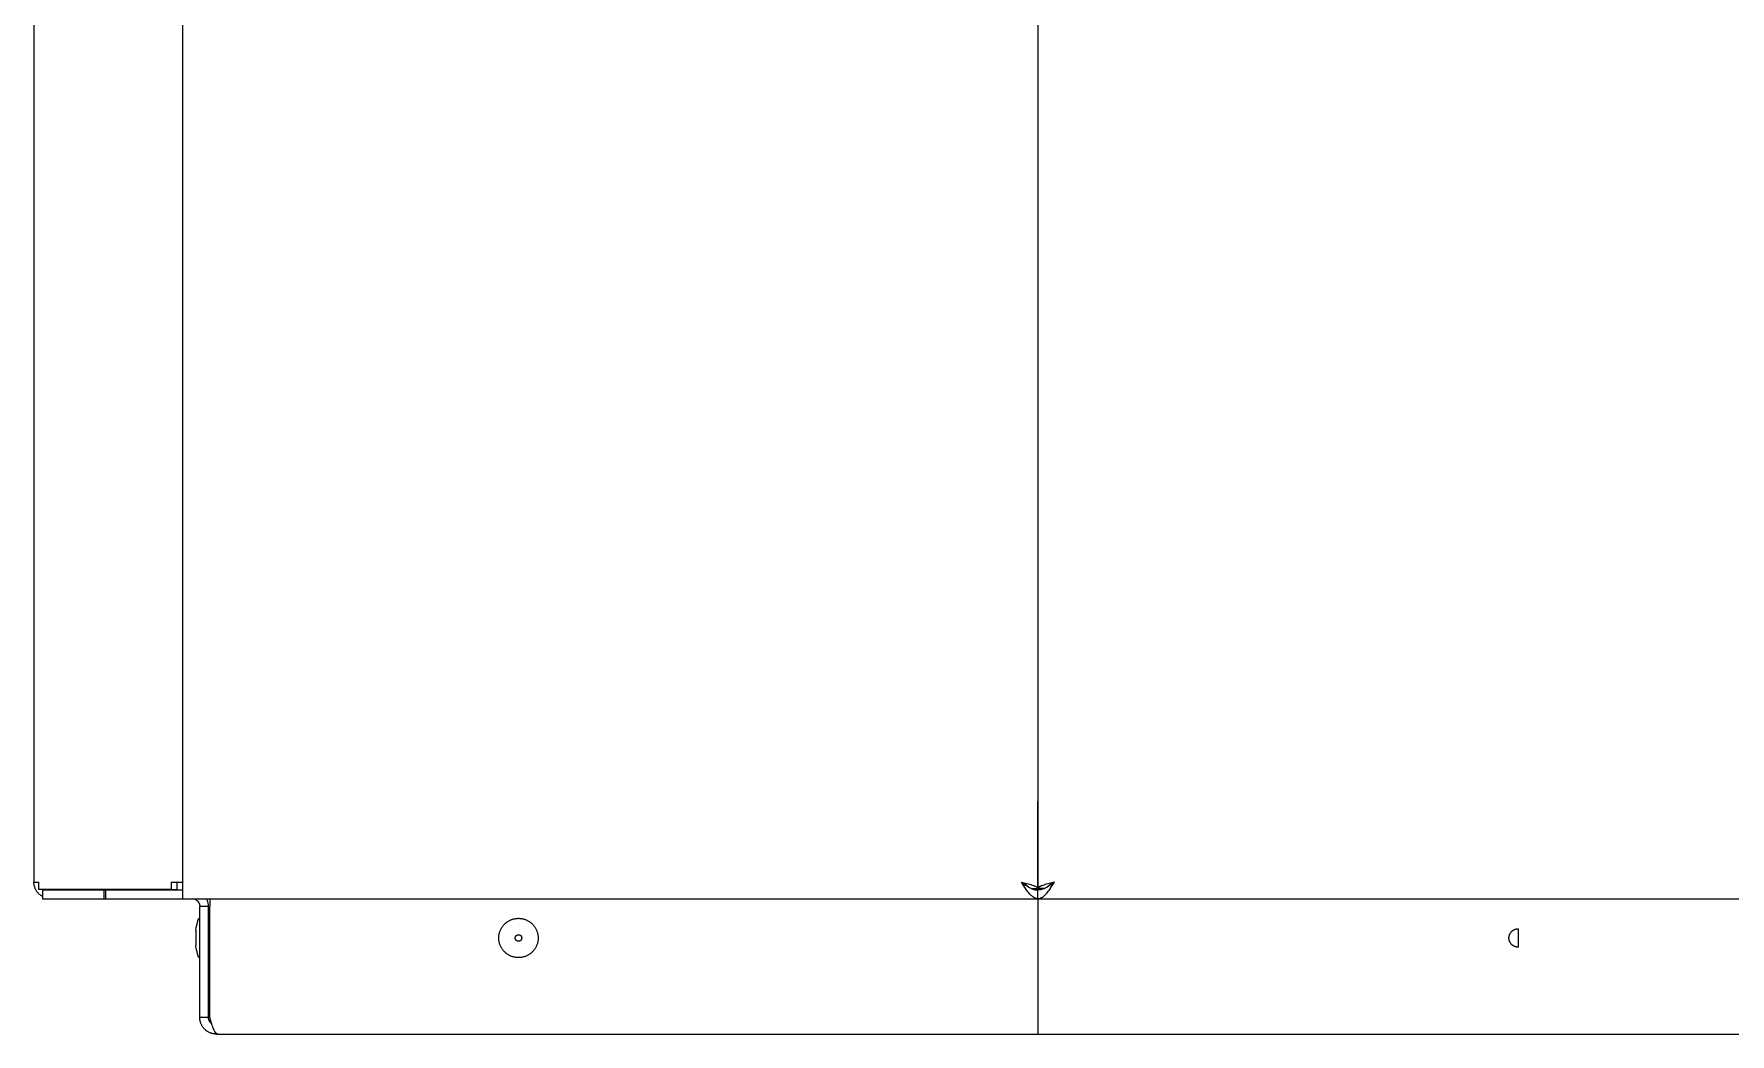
# Model space of a CAD drawing. Header units: millimetres. Extents: x -1893 to 2799, y -925 to 2353.
# Drawn here: x -1104.9 to -716.4, y 1510.9 to 1739.9 of the extents above; entities that cross this region are included whole.
import ezdxf

# ---------------------------------------------------------------- set-up
doc = ezdxf.new("R2010")
doc.units = ezdxf.units.MM
doc.header["$MEASUREMENT"] = 0
doc.layers.add('Domyślny', color=7, linetype='Continuous', true_color=0x000000)
doc.layers.add('Utwórz2D linie widoczne', color=7, linetype='Continuous', true_color=0x000000)

msp = doc.modelspace()

# ---------------------------------------------------------------- linework, layer by layer
at = {"layer": 'Domyślny'}
msp.add_line((-1070.82, 1545.7), (-1070.82, 1965.1), dxfattribs=at)
at = {"layer": 'Utwórz2D linie widoczne'}
for p, q in [((-874.92, 1966.58), (-874.92, 1544.22)), ((-1104.92, 1965.1), (-1104.92, 1545.7)), ((-874.92, 1544.2), (-874.92, 1564.15)), ((-1104.92, 1545.57), (-1104.92, 1545.7)), ((-1104.92, 1545.7), (-1103.8, 1545.7)), ((-1104.91, 1545.44), (-1104.92, 1545.57)), ((-1104.9, 1545.31), (-1104.91, 1545.44)), ((-1104.88, 1545.18), (-1104.9, 1545.31)), ((-1104.86, 1545.05), (-1104.88, 1545.18)), ((-1104.84, 1544.92), (-1104.86, 1545.05)), ((-1104.81, 1544.8), (-1104.84, 1544.92)), ((-1104.78, 1544.67), (-1104.81, 1544.8)), ((-1104.74, 1544.55), (-1104.78, 1544.67)), ((-1104.7, 1544.42), (-1104.74, 1544.55)), ((-1104.65, 1544.3), (-1104.7, 1544.42)), ((-1104.6, 1544.18), (-1104.65, 1544.3)), ((-1104.55, 1544.06), (-1104.6, 1544.18)), ((-1104.49, 1543.95), (-1104.55, 1544.06)), ((-1104.43, 1543.83), (-1104.49, 1543.95)), ((-1104.36, 1543.72), (-1104.43, 1543.83)), ((-1104.29, 1543.61), (-1104.36, 1543.72)), ((-1104.22, 1543.51), (-1104.29, 1543.61)), ((-1104.14, 1543.4), (-1104.22, 1543.51)), ((-1104.06, 1543.3), (-1104.14, 1543.4)), ((-1103.98, 1543.2), (-1104.06, 1543.3)), ((-1103.89, 1543.1), (-1103.98, 1543.2)), ((-1103.8, 1543.01), (-1103.89, 1543.1)), ((-1103.8, 1544), (-1103.8, 1545.7)), ((-1073.5, 1544), (-1103.8, 1544)), ((-1103.71, 1542.92), (-1103.8, 1543.01)), ((-1103.61, 1542.83), (-1103.71, 1542.92)), ((-1103.51, 1542.75), (-1103.61, 1542.83)), ((-1103.41, 1542.67), (-1103.51, 1542.75)), ((-1103.31, 1542.59), (-1103.41, 1542.67)), ((-1103.2, 1542.52), (-1103.31, 1542.59)), ((-1102.98, 1543.9), (-1102.39, 1543.9)), ((-1102.98, 1543.9), (-1102.98, 1541.9)), ((-1102.39, 1543.9), (-1088.8, 1543.9)), ((-1101.71, 1544), (-1101.65, 1543.98)), ((-1101.65, 1543.98), (-1101.59, 1543.96)), ((-1101.59, 1543.96), (-1101.54, 1543.95)), ((-1101.54, 1543.95), (-1101.48, 1543.93)), ((-1101.48, 1543.93), (-1101.42, 1543.92)), ((-1101.42, 1543.92), (-1101.36, 1543.91)), ((-1101.36, 1543.91), (-1101.3, 1543.91)), ((-1101.3, 1543.91), (-1101.24, 1543.9)), ((-1101.24, 1543.9), (-1101.18, 1543.9)), ((-1101.18, 1543.9), (-1101.12, 1543.9)), ((-1088.8, 1543.9), (-1088.51, 1543.9)), ((-1088.8, 1541.9), (-1088.8, 1543.9)), ((-1088.51, 1543.9), (-1088.51, 1541.9)), ((-1088.51, 1543.9), (-1074.92, 1543.9)), ((-1074.92, 1543.9), (-1072.09, 1543.9)), ((-1073.5, 1545.7), (-1073.5, 1544)), ((-1073.5, 1545.7), (-1070.82, 1545.7)), ((-1073.5, 1544), (-1072.09, 1544)), ((-1072.09, 1544), (-1072.09, 1545.7)), ((-1072.09, 1543.9), (-1070.82, 1543.9)), ((-1070.82, 1541.9), (-1070.82, 1545.7)), ((-877.77, 1544.24), (-878.72, 1545.7)), ((-878.72, 1545.7), (-878.01, 1545.18)), ((-878.72, 1545.7), (-876.86, 1545.21)), ((-878.72, 1545.7), (-878.55, 1545.62)), ((-878.55, 1545.62), (-878.38, 1545.54)), ((-878.38, 1545.54), (-878.22, 1545.45)), ((-878.22, 1545.45), (-878.06, 1545.35)), ((-878.06, 1545.35), (-877.9, 1545.25)), ((-878.01, 1545.18), (-877.75, 1544.99)), ((-877.9, 1545.25), (-877.75, 1545.15)), ((-877.58, 1543.97), (-877.77, 1544.24)), ((-877.75, 1545.15), (-877.6, 1545.04)), ((-877.75, 1544.99), (-877.49, 1544.82)), ((-877.6, 1545.04), (-877.45, 1544.92)), ((-877.38, 1543.7), (-877.58, 1543.97)), ((-877.49, 1544.82), (-877.27, 1544.68)), ((-877.45, 1544.92), (-877.31, 1544.8)), ((-877.2, 1543.47), (-877.38, 1543.7)), ((-877.31, 1544.8), (-877.17, 1544.68)), ((-877.27, 1544.68), (-877.04, 1544.55)), ((-877.02, 1543.24), (-877.2, 1543.47)), ((-877.17, 1544.68), (-877.04, 1544.55)), ((-877.04, 1544.55), (-876.93, 1544.48)), ((-876.82, 1543.01), (-877.02, 1543.24)), ((-876.93, 1544.48), (-876.82, 1544.42)), ((-876.86, 1545.21), (-876.56, 1545.12)), ((-876.82, 1544.42), (-876.7, 1544.36)), ((-876.71, 1542.89), (-876.82, 1543.01)), ((-876.59, 1542.77), (-876.71, 1542.89)), ((-876.7, 1544.36), (-876.58, 1544.31)), ((-876.47, 1542.65), (-876.59, 1542.77)), ((-876.58, 1544.31), (-876.48, 1544.26)), ((-876.56, 1545.12), (-876.25, 1545.02)), ((-876.48, 1544.26), (-876.37, 1544.21)), ((-876.35, 1542.54), (-876.47, 1542.65)), ((-876.37, 1544.21), (-876.27, 1544.17)), ((-876.34, 1544.2), (-874.92, 1544.2)), ((-876.27, 1544.17), (-876.16, 1544.13)), ((-876.25, 1545.02), (-876.02, 1544.94)), ((-876.16, 1544.13), (-876.06, 1544.09)), ((-876.06, 1544.09), (-875.95, 1544.06)), ((-876.02, 1544.94), (-875.78, 1544.85)), ((-875.95, 1544.06), (-875.84, 1544.03)), ((-875.84, 1544.03), (-875.73, 1544)), ((-875.78, 1544.85), (-875.69, 1544.82)), ((-875.73, 1544), (-875.63, 1543.98)), ((-875.69, 1544.82), (-875.59, 1544.78)), ((-875.63, 1543.98), (-875.53, 1543.96)), ((-875.59, 1544.78), (-875.5, 1544.73)), ((-875.53, 1543.96), (-875.43, 1543.94)), ((-875.5, 1544.73), (-875.4, 1544.69)), ((-875.43, 1543.94), (-875.33, 1543.92)), ((-875.4, 1544.69), (-875.33, 1544.65)), ((-875.33, 1544.65), (-875.3, 1544.63)), ((-875.33, 1543.92), (-875.23, 1543.91)), ((-875.3, 1544.63), (-875.26, 1544.61)), ((-875.26, 1544.61), (-875.23, 1544.59)), ((-875.23, 1544.59), (-875.2, 1544.56)), ((-875.23, 1543.91), (-875.12, 1543.9)), ((-875.2, 1544.56), (-875.16, 1544.54)), ((-875.16, 1544.54), (-875.13, 1544.52)), ((-875.13, 1544.52), (-875.11, 1544.5)), ((-875.12, 1543.9), (-875.02, 1543.9)), ((-875.11, 1544.5), (-875.09, 1544.48)), ((-875.09, 1544.48), (-875.07, 1544.46)), ((-875.07, 1544.46), (-875.06, 1544.45)), ((-875.06, 1544.45), (-875.04, 1544.44)), ((-875.04, 1544.44), (-875.04, 1544.43)), ((-875.04, 1544.43), (-875.03, 1544.42)), ((-875.03, 1544.42), (-875.02, 1544.41)), ((-875.02, 1544.41), (-875.01, 1544.4)), ((-875.02, 1543.9), (-874.92, 1543.9)), ((-875.01, 1544.4), (-875, 1544.39)), ((-875, 1544.39), (-874.99, 1544.38)), ((-874.99, 1544.38), (-874.98, 1544.37)), ((-874.98, 1544.37), (-874.97, 1544.36)), ((-874.97, 1544.36), (-874.97, 1544.35)), ((-874.97, 1544.35), (-874.96, 1544.34)), ((-874.96, 1544.34), (-874.96, 1544.33)), ((-874.96, 1544.33), (-874.95, 1544.32)), ((-874.95, 1544.32), (-874.95, 1544.31)), ((-874.95, 1544.31), (-874.94, 1544.3)), ((-874.94, 1544.3), (-874.94, 1544.29)), ((-874.94, 1544.29), (-874.94, 1544.29)), ((-874.94, 1544.29), (-874.93, 1544.28)), ((-874.93, 1544.28), (-874.93, 1544.28)), ((-874.93, 1544.28), (-874.93, 1544.27)), ((-874.93, 1544.27), (-874.93, 1544.27)), ((-874.93, 1544.27), (-874.93, 1544.26)), ((-874.93, 1544.26), (-874.93, 1544.26)), ((-874.93, 1544.26), (-874.93, 1544.25)), ((-874.93, 1544.25), (-874.92, 1544.25)), ((-874.91, 1544.25), (-874.92, 1544.25)), ((-874.92, 1544.25), (-874.92, 1544.24)), ((-874.92, 1544.25), (-874.92, 1544.24)), ((-874.92, 1544.24), (-874.92, 1544.24)), ((-874.92, 1544.24), (-874.92, 1544.23)), ((-874.92, 1544.24), (-874.92, 1544.24)), ((-874.92, 1544.24), (-874.92, 1544.23)), ((-874.92, 1544.23), (-874.92, 1544.23)), ((-874.92, 1544.23), (-874.92, 1544.22)), ((-874.92, 1544.23), (-874.92, 1544.23)), ((-874.92, 1544.23), (-874.92, 1544.22)), ((-874.92, 1544.22), (-874.92, 1544.21)), ((-874.92, 1544.22), (-874.92, 1544.21)), ((-874.92, 1544.21), (-874.92, 1544.21)), ((-874.92, 1544.21), (-874.92, 1544.2)), ((-874.92, 1544.21), (-874.92, 1544.21)), ((-874.92, 1544.21), (-874.92, 1544.2)), ((-873.5, 1544.2), (-874.92, 1544.2)), ((-874.92, 1544.2), (-874.92, 1544.2)), ((-874.92, 1544.2), (-874.92, 1544.2)), ((-874.82, 1543.9), (-874.92, 1543.9)), ((-874.92, 1541.9), (-874.92, 1543.9)), ((-874.9, 1544.29), (-874.91, 1544.28)), ((-874.91, 1544.28), (-874.91, 1544.28)), ((-874.91, 1544.28), (-874.91, 1544.27)), ((-874.91, 1544.27), (-874.91, 1544.27)), ((-874.91, 1544.27), (-874.91, 1544.26)), ((-874.91, 1544.26), (-874.91, 1544.26)), ((-874.91, 1544.26), (-874.91, 1544.25)), ((-874.89, 1544.31), (-874.9, 1544.3)), ((-874.9, 1544.3), (-874.9, 1544.29)), ((-874.9, 1544.29), (-874.9, 1544.29)), ((-874.88, 1544.33), (-874.89, 1544.32)), ((-874.89, 1544.32), (-874.89, 1544.31)), ((-874.87, 1544.35), (-874.88, 1544.34)), ((-874.88, 1544.34), (-874.88, 1544.33)), ((-874.86, 1544.37), (-874.87, 1544.36)), ((-874.87, 1544.36), (-874.87, 1544.35)), ((-874.85, 1544.38), (-874.86, 1544.37)), ((-874.84, 1544.39), (-874.85, 1544.38)), ((-874.83, 1544.4), (-874.84, 1544.39)), ((-874.82, 1544.41), (-874.83, 1544.4)), ((-874.81, 1544.43), (-874.82, 1544.42)), ((-874.82, 1544.42), (-874.82, 1544.41)), ((-874.72, 1543.9), (-874.82, 1543.9)), ((-874.8, 1544.44), (-874.81, 1544.43)), ((-874.79, 1544.45), (-874.8, 1544.44)), ((-874.78, 1544.46), (-874.79, 1544.45)), ((-874.75, 1544.48), (-874.78, 1544.46)), ((-874.73, 1544.5), (-874.75, 1544.48)), ((-874.71, 1544.52), (-874.73, 1544.5)), ((-874.62, 1543.91), (-874.72, 1543.9)), ((-874.68, 1544.54), (-874.71, 1544.52)), ((-874.64, 1544.56), (-874.68, 1544.54)), ((-874.61, 1544.59), (-874.64, 1544.56)), ((-874.51, 1543.92), (-874.62, 1543.91)), ((-874.58, 1544.61), (-874.61, 1544.59)), ((-874.54, 1544.63), (-874.58, 1544.61)), ((-874.51, 1544.65), (-874.54, 1544.63)), ((-874.44, 1544.69), (-874.51, 1544.65)), ((-874.41, 1543.94), (-874.51, 1543.92)), ((-874.34, 1544.73), (-874.44, 1544.69)), ((-874.31, 1543.96), (-874.41, 1543.94)), ((-874.25, 1544.78), (-874.34, 1544.73)), ((-874.21, 1543.98), (-874.31, 1543.96)), ((-874.15, 1544.82), (-874.25, 1544.78)), ((-874.11, 1544), (-874.21, 1543.98)), ((-874.06, 1544.85), (-874.15, 1544.82)), ((-874, 1544.03), (-874.11, 1544)), ((-873.82, 1544.94), (-874.06, 1544.85)), ((-873.89, 1544.06), (-874, 1544.03)), ((-873.79, 1544.09), (-873.89, 1544.06)), ((-873.59, 1545.02), (-873.82, 1544.94)), ((-873.68, 1544.13), (-873.79, 1544.09)), ((-873.57, 1544.17), (-873.68, 1544.13)), ((-873.28, 1545.12), (-873.59, 1545.02)), ((-873.47, 1544.21), (-873.57, 1544.17)), ((-873.38, 1542.64), (-873.5, 1542.54)), ((-873.36, 1544.26), (-873.47, 1544.21)), ((-873.27, 1542.75), (-873.38, 1542.64)), ((-873.26, 1544.31), (-873.36, 1544.26)), ((-872.98, 1545.21), (-873.28, 1545.12)), ((-873.16, 1542.86), (-873.27, 1542.75)), ((-873.14, 1544.36), (-873.26, 1544.31)), ((-873.05, 1542.98), (-873.16, 1542.86)), ((-873.03, 1544.42), (-873.14, 1544.36)), ((-873.05, 1542.98), (-872.83, 1543.23)), ((-872.91, 1544.48), (-873.03, 1544.42)), ((-871.12, 1545.7), (-872.98, 1545.21)), ((-872.8, 1544.55), (-872.91, 1544.48)), ((-872.83, 1543.23), (-872.63, 1543.48)), ((-872.57, 1544.68), (-872.8, 1544.55)), ((-872.8, 1544.55), (-872.67, 1544.68)), ((-872.67, 1544.68), (-872.53, 1544.8)), ((-872.63, 1543.48), (-872.43, 1543.74)), ((-872.36, 1544.82), (-872.57, 1544.68)), ((-872.53, 1544.8), (-872.39, 1544.92)), ((-872.1, 1544.2), (-872.43, 1543.74)), ((-872.39, 1544.92), (-872.24, 1545.04)), ((-872.09, 1544.99), (-872.36, 1544.82)), ((-872.24, 1545.04), (-872.09, 1545.15)), ((-872.1, 1544.2), (-871.12, 1545.7)), ((-872.09, 1545.15), (-871.94, 1545.25)), ((-871.83, 1545.18), (-872.09, 1544.99)), ((-871.94, 1545.25), (-871.78, 1545.35)), ((-871.12, 1545.7), (-871.83, 1545.18)), ((-871.78, 1545.35), (-871.62, 1545.45)), ((-871.62, 1545.45), (-871.46, 1545.54)), ((-871.46, 1545.54), (-871.29, 1545.62)), ((-871.29, 1545.62), (-871.12, 1545.7)), ((-1103.09, 1542.45), (-1103.2, 1542.52)), ((-1102.98, 1542.38), (-1103.09, 1542.45)), ((-1102.98, 1541.9), (-1102.39, 1541.9)), ((-1102.39, 1541.9), (-1088.8, 1541.9)), ((-1088.8, 1541.9), (-1088.51, 1541.9)), ((-1088.51, 1541.9), (-1074.92, 1541.9)), ((-1074.92, 1541.9), (-1072.09, 1541.9)), ((-1072.09, 1541.9), (-1070.82, 1541.9)), ((-1070.82, 1541.9), (-874.98, 1541.9)), ((-1068.72, 1541.9), (-1068.66, 1541.9)), ((-1068.66, 1541.9), (-1068.59, 1541.89)), ((-1068.59, 1541.89), (-1068.53, 1541.89)), ((-1068.53, 1541.89), (-1068.47, 1541.88)), ((-1068.47, 1541.88), (-1068.41, 1541.87)), ((-1068.41, 1541.87), (-1068.35, 1541.86)), ((-1068.35, 1541.86), (-1068.29, 1541.85)), ((-1068.29, 1541.85), (-1068.23, 1541.83)), ((-1068.23, 1541.83), (-1068.17, 1541.81)), ((-1068.17, 1541.81), (-1068.11, 1541.79)), ((-1068.11, 1541.79), (-1068.06, 1541.77)), ((-1068.06, 1541.77), (-1068, 1541.75)), ((-1068, 1541.75), (-1067.94, 1541.72)), ((-1067.94, 1541.72), (-1067.89, 1541.7)), ((-1067.89, 1541.7), (-1067.84, 1541.67)), ((-1067.84, 1541.67), (-1067.78, 1541.64)), ((-1067.78, 1541.64), (-1067.73, 1541.6)), ((-1067.73, 1541.6), (-1067.68, 1541.57)), ((-1067.68, 1541.57), (-1067.63, 1541.53)), ((-1067.63, 1541.53), (-1067.58, 1541.49)), ((-1067.58, 1541.49), (-1067.53, 1541.46)), ((-1067.53, 1541.46), (-1067.49, 1541.41)), ((-1067.49, 1541.41), (-1067.44, 1541.37)), ((-1067.44, 1541.37), (-1067.4, 1541.33)), ((-1067.4, 1541.33), (-1067.36, 1541.28)), ((-1067.36, 1541.28), (-1067.32, 1541.23)), ((-1067.32, 1541.23), (-1067.28, 1541.19)), ((-1067.28, 1541.19), (-1067.25, 1541.14)), ((-1067.25, 1541.14), (-1067.21, 1541.09)), ((-1067.21, 1541.09), (-1067.18, 1541.03)), ((-1067.18, 1541.03), (-1067.15, 1540.98)), ((-1067.15, 1540.98), (-1067.12, 1540.93)), ((-1067.12, 1540.93), (-1067.09, 1540.87)), ((-1067.09, 1540.87), (-1067.07, 1540.82)), ((-1067.07, 1540.82), (-1067.04, 1540.76)), ((-1067.04, 1540.76), (-1067.02, 1540.7)), ((-1067.02, 1540.7), (-1067, 1540.64)), ((-1067, 1540.64), (-1066.98, 1540.58)), ((-1066.98, 1540.58), (-1066.97, 1540.52)), ((-1066.97, 1540.52), (-1066.95, 1540.46)), ((-1066.95, 1540.46), (-1066.94, 1540.4)), ((-1066.94, 1540.4), (-1066.93, 1540.34)), ((-1066.93, 1540.34), (-1066.93, 1540.28)), ((-1066.93, 1540.28), (-1066.92, 1540.22)), ((-1066.92, 1540.22), (-1066.92, 1540.16)), ((-1066.92, 1540.16), (-1066.92, 1540.1)), ((-1066.92, 1514.7), (-1066.92, 1540.1)), ((-1064.92, 1540.1), (-1066.92, 1540.1)), ((-1065.31, 1541.79), (-1065.37, 1541.9)), ((-1065.26, 1541.67), (-1065.31, 1541.79)), ((-1065.21, 1541.56), (-1065.26, 1541.67)), ((-1065.16, 1541.44), (-1065.21, 1541.56)), ((-1065.12, 1541.33), (-1065.16, 1541.44)), ((-1065.08, 1541.21), (-1065.12, 1541.33)), ((-1065.05, 1541.09), (-1065.08, 1541.21)), ((-1065.02, 1540.97), (-1065.05, 1541.09)), ((-1064.99, 1540.84), (-1065.02, 1540.97)), ((-1064.97, 1540.72), (-1064.99, 1540.84)), ((-1064.95, 1540.6), (-1064.97, 1540.72)), ((-1064.94, 1540.47), (-1064.95, 1540.6)), ((-1064.93, 1540.35), (-1064.94, 1540.47)), ((-1064.92, 1540.22), (-1064.93, 1540.35)), ((-1064.92, 1540.1), (-1064.92, 1540.22)), ((-1064.92, 1514.7), (-1064.92, 1540.1)), ((-1064.63, 1540.1), (-1064.71, 1540.1)), ((-1064.71, 1540.1), (-1064.71, 1514.7)), ((-1064.63, 1541.9), (-1064.63, 1540.1)), ((-876.27, 1542.47), (-876.35, 1542.54)), ((-876.19, 1542.41), (-876.27, 1542.47)), ((-876.12, 1542.35), (-876.19, 1542.41)), ((-876.04, 1542.3), (-876.12, 1542.35)), ((-875.95, 1542.24), (-876.04, 1542.3)), ((-875.87, 1542.19), (-875.95, 1542.24)), ((-875.81, 1542.15), (-875.87, 1542.19)), ((-875.74, 1542.11), (-875.81, 1542.15)), ((-875.67, 1542.08), (-875.74, 1542.11)), ((-875.61, 1542.05), (-875.67, 1542.08)), ((-875.54, 1542.02), (-875.61, 1542.05)), ((-875.47, 1542), (-875.54, 1542.02)), ((-875.4, 1541.97), (-875.47, 1542)), ((-875.34, 1541.96), (-875.4, 1541.97)), ((-875.29, 1541.94), (-875.34, 1541.96)), ((-875.24, 1541.93), (-875.29, 1541.94)), ((-875.19, 1541.92), (-875.24, 1541.93)), ((-875.13, 1541.91), (-875.19, 1541.92)), ((-875.08, 1541.91), (-875.13, 1541.91)), ((-875.03, 1541.9), (-875.08, 1541.91)), ((-874.97, 1541.9), (-875.03, 1541.9)), ((-874.92, 1541.9), (-874.97, 1541.9)), ((-874.92, 1541.9), (-874.92, 1540.1)), ((-874.92, 1541.9), (-874.87, 1541.9)), ((-874.92, 1540.1), (-874.92, 1514.7)), ((-874.87, 1541.9), (-874.81, 1541.9)), ((-874.86, 1541.9), (-764.92, 1541.9)), ((-874.81, 1541.9), (-874.76, 1541.91)), ((-874.76, 1541.91), (-874.71, 1541.91)), ((-874.71, 1541.91), (-874.65, 1541.92)), ((-874.65, 1541.92), (-874.6, 1541.93)), ((-874.6, 1541.93), (-874.55, 1541.94)), ((-874.55, 1541.94), (-874.5, 1541.96)), ((-874.5, 1541.96), (-874.45, 1541.97)), ((-874.38, 1541.99), (-874.45, 1541.97)), ((-874.31, 1542.02), (-874.38, 1541.99)), ((-874.25, 1542.04), (-874.31, 1542.02)), ((-874.19, 1542.07), (-874.25, 1542.04)), ((-874.12, 1542.1), (-874.19, 1542.07)), ((-874.06, 1542.14), (-874.12, 1542.1)), ((-874, 1542.17), (-874.06, 1542.14)), ((-874, 1542.17), (-873.91, 1542.23)), ((-873.91, 1542.23), (-873.82, 1542.28)), ((-873.82, 1542.28), (-873.74, 1542.34)), ((-873.74, 1542.34), (-873.66, 1542.41)), ((-873.66, 1542.41), (-873.57, 1542.47)), ((-873.57, 1542.47), (-873.5, 1542.54)), ((-764.92, 1541.9), (-354.92, 1541.9)), ((-1067.79, 1534.79), (-1067.72, 1535.21)), ((-1067.79, 1534.75), (-1067.79, 1534.79)), ((-1067.72, 1535.21), (-1067.64, 1535.62)), ((-1067.64, 1535.62), (-1067.55, 1536.04)), ((-1067.55, 1536.04), (-1067.45, 1536.45)), ((-1067.45, 1536.45), (-1067.34, 1536.86)), ((-1067.34, 1536.86), (-1067.21, 1537.26)), ((-1067.21, 1537.26), (-1067.2, 1537.27)), ((-1067.2, 1537.28), (-1067.2, 1537.29)), ((-1067.2, 1537.29), (-1067.19, 1537.29)), ((-1067.2, 1537.27), (-1067.2, 1537.28)), ((-1067.2, 1537.27), (-1067.2, 1537.27)), ((-1067.19, 1537.3), (-1067.19, 1537.31)), ((-1067.19, 1537.31), (-1067.18, 1537.31)), ((-1067.19, 1537.29), (-1067.19, 1537.3)), ((-1067.18, 1537.31), (-1067.18, 1537.32)), ((-1067.18, 1537.32), (-1067.17, 1537.32)), ((-1067.17, 1537.33), (-1067.16, 1537.34)), ((-1067.17, 1537.32), (-1067.17, 1537.33)), ((-1067.17, 1537.33), (-1067.17, 1537.33)), ((-1067.16, 1537.34), (-1067.15, 1537.35)), ((-1067.16, 1537.34), (-1067.16, 1537.34)), ((-1067.15, 1537.35), (-1067.14, 1537.36)), ((-1067.15, 1537.35), (-1067.15, 1537.35)), ((-1067.14, 1537.36), (-1067.13, 1537.36)), ((-1067.13, 1537.36), (-1067.12, 1537.37)), ((-1067.13, 1537.36), (-1067.13, 1537.36)), ((-1067.12, 1537.37), (-1067.11, 1537.38)), ((-1067.12, 1537.37), (-1067.12, 1537.37)), ((-1067.11, 1537.38), (-1067.1, 1537.38)), ((-1067.1, 1537.38), (-1067.1, 1537.38)), ((-1067.1, 1537.38), (-1067.09, 1537.38)), ((-1067.09, 1537.38), (-1067.09, 1537.39)), ((-1067.09, 1537.39), (-1067.08, 1537.39)), ((-1067.08, 1537.39), (-1067.07, 1537.39)), ((-1067.07, 1537.39), (-1067.07, 1537.39)), ((-1067.07, 1537.39), (-1067.06, 1537.39)), ((-1067.06, 1537.39), (-1067.05, 1537.4)), ((-1067.05, 1537.4), (-1067.04, 1537.4)), ((-1067.04, 1537.4), (-1067.04, 1537.4)), ((-1067.04, 1537.4), (-1067.03, 1537.4)), ((-1067.03, 1537.4), (-1067.02, 1537.4)), ((-1067.02, 1537.4), (-1067.02, 1537.4)), ((-1067.02, 1537.4), (-1066.92, 1537.4)), ((-1064.92, 1535), (-1064.71, 1535)), ((-998.04, 1534.71), (-997.97, 1534.85)), ((-997.97, 1534.85), (-997.9, 1534.99)), ((-997.9, 1534.99), (-997.83, 1535.13)), ((-997.83, 1535.13), (-997.75, 1535.26)), ((-997.75, 1535.26), (-997.67, 1535.39)), ((-997.67, 1535.39), (-997.58, 1535.52)), ((-997.58, 1535.52), (-997.49, 1535.64)), ((-997.49, 1535.64), (-997.39, 1535.76)), ((-997.39, 1535.76), (-997.29, 1535.88)), ((-997.29, 1535.88), (-997.18, 1536)), ((-997.18, 1536), (-997.07, 1536.11)), ((-997.07, 1536.11), (-996.96, 1536.21)), ((-996.96, 1536.21), (-996.85, 1536.32)), ((-996.85, 1536.32), (-996.73, 1536.42)), ((-996.73, 1536.42), (-996.6, 1536.51)), ((-996.6, 1536.51), (-996.48, 1536.6)), ((-996.48, 1536.6), (-996.35, 1536.69)), ((-996.35, 1536.69), (-996.22, 1536.77)), ((-996.22, 1536.77), (-996.08, 1536.85)), ((-996.08, 1536.85), (-995.94, 1536.92)), ((-995.94, 1536.92), (-995.8, 1536.99)), ((-995.8, 1536.99), (-995.66, 1537.05)), ((-995.66, 1537.05), (-995.52, 1537.11)), ((-995.52, 1537.11), (-995.37, 1537.16)), ((-995.37, 1537.16), (-995.22, 1537.21)), ((-995.22, 1537.21), (-995.07, 1537.25)), ((-995.07, 1537.25), (-994.92, 1537.29)), ((-994.92, 1537.29), (-994.77, 1537.32)), ((-994.77, 1537.32), (-994.62, 1537.34)), ((-994.62, 1537.34), (-994.46, 1537.37)), ((-994.46, 1537.37), (-994.31, 1537.38)), ((-994.31, 1537.38), (-994.15, 1537.39)), ((-994.15, 1537.39), (-994, 1537.4)), ((-994, 1537.4), (-993.84, 1537.4)), ((-993.84, 1537.4), (-993.69, 1537.39)), ((-993.69, 1537.39), (-993.53, 1537.38)), ((-993.53, 1537.38), (-993.38, 1537.37)), ((-993.38, 1537.37), (-993.22, 1537.34)), ((-993.22, 1537.34), (-993.07, 1537.32)), ((-993.07, 1537.32), (-992.92, 1537.29)), ((-992.92, 1537.29), (-992.77, 1537.25)), ((-992.77, 1537.25), (-992.62, 1537.21)), ((-992.62, 1537.21), (-992.47, 1537.16)), ((-992.47, 1537.16), (-992.32, 1537.11)), ((-992.32, 1537.11), (-992.18, 1537.05)), ((-992.18, 1537.05), (-992.04, 1536.99)), ((-992.04, 1536.99), (-991.9, 1536.92)), ((-991.9, 1536.92), (-991.76, 1536.85)), ((-991.76, 1536.85), (-991.63, 1536.77)), ((-991.63, 1536.77), (-991.49, 1536.69)), ((-991.49, 1536.69), (-991.36, 1536.6)), ((-991.36, 1536.6), (-991.24, 1536.51)), ((-991.24, 1536.51), (-991.11, 1536.42)), ((-991.11, 1536.42), (-990.99, 1536.32)), ((-990.99, 1536.32), (-990.88, 1536.21)), ((-990.88, 1536.21), (-990.77, 1536.11)), ((-990.77, 1536.11), (-990.66, 1536)), ((-990.66, 1536), (-990.55, 1535.88)), ((-990.55, 1535.88), (-990.45, 1535.76)), ((-990.45, 1535.76), (-990.35, 1535.64)), ((-990.35, 1535.64), (-990.26, 1535.52)), ((-990.26, 1535.52), (-990.17, 1535.39)), ((-990.17, 1535.39), (-990.09, 1535.26)), ((-990.09, 1535.26), (-990.01, 1535.13)), ((-990.01, 1535.13), (-989.94, 1534.99)), ((-989.94, 1534.99), (-989.87, 1534.85)), ((-989.87, 1534.85), (-989.8, 1534.71)), ((-765.89, 1534.76), (-765.82, 1534.8)), ((-765.82, 1534.8), (-765.76, 1534.82)), ((-765.76, 1534.82), (-765.69, 1534.85)), ((-765.69, 1534.85), (-765.62, 1534.88)), ((-765.62, 1534.88), (-765.56, 1534.9)), ((-765.56, 1534.9), (-765.49, 1534.92)), ((-765.49, 1534.92), (-765.42, 1534.94)), ((-765.42, 1534.94), (-765.35, 1534.95)), ((-765.35, 1534.95), (-765.28, 1534.97)), ((-765.28, 1534.97), (-765.21, 1534.98)), ((-765.21, 1534.98), (-765.14, 1534.99)), ((-765.14, 1534.99), (-765.06, 1534.99)), ((-765.06, 1534.99), (-764.99, 1535)), ((-764.99, 1535), (-764.92, 1535)), ((-764.92, 1535), (-764.92, 1530.8)), ((-1067.8, 1534.68), (-1067.79, 1534.72)), ((-1067.8, 1534.65), (-1067.8, 1534.68)), ((-1067.8, 1534.65), (-1067.8, 1533.57)), ((-1067.8, 1533.57), (-1067.8, 1531.15)), ((-1067.8, 1531.11), (-1067.8, 1531.15)), ((-1067.79, 1531.08), (-1067.8, 1531.11)), ((-1067.79, 1534.72), (-1067.79, 1534.75)), ((-1067.79, 1531.05), (-1067.79, 1531.08)), ((-1067.79, 1531.01), (-1067.79, 1531.05)), ((-1067.72, 1530.59), (-1067.79, 1531.01)), ((-998.42, 1533.05), (-998.41, 1533.21)), ((-998.42, 1532.9), (-998.42, 1533.05)), ((-998.42, 1532.74), (-998.42, 1532.9)), ((-998.41, 1532.59), (-998.42, 1532.74)), ((-998.41, 1533.21), (-998.4, 1533.36)), ((-998.4, 1532.43), (-998.41, 1532.59)), ((-998.4, 1533.36), (-998.38, 1533.52)), ((-998.38, 1532.28), (-998.4, 1532.43)), ((-998.38, 1533.52), (-998.35, 1533.67)), ((-998.35, 1532.13), (-998.38, 1532.28)), ((-998.35, 1533.67), (-998.32, 1533.82)), ((-998.32, 1531.97), (-998.35, 1532.13)), ((-998.32, 1533.82), (-998.29, 1533.98)), ((-998.29, 1531.82), (-998.32, 1531.97)), ((-998.29, 1533.98), (-998.25, 1534.13)), ((-998.25, 1531.67), (-998.29, 1531.82)), ((-998.25, 1534.13), (-998.2, 1534.27)), ((-998.2, 1531.52), (-998.25, 1531.67)), ((-998.2, 1534.27), (-998.15, 1534.42)), ((-998.15, 1531.38), (-998.2, 1531.52)), ((-998.15, 1534.42), (-998.1, 1534.57)), ((-998.1, 1531.23), (-998.15, 1531.38)), ((-998.1, 1534.57), (-998.04, 1534.71)), ((-998.04, 1531.09), (-998.1, 1531.23)), ((-997.97, 1530.95), (-998.04, 1531.09)), ((-997.9, 1530.81), (-997.97, 1530.95)), ((-994.67, 1532.98), (-994.66, 1533)), ((-994.67, 1532.95), (-994.67, 1532.98)), ((-994.67, 1532.92), (-994.67, 1532.95)), ((-994.67, 1532.9), (-994.67, 1532.92)), ((-994.67, 1532.87), (-994.67, 1532.9)), ((-994.67, 1532.85), (-994.67, 1532.87)), ((-994.67, 1532.82), (-994.67, 1532.85)), ((-994.66, 1532.8), (-994.67, 1532.82)), ((-994.66, 1533.03), (-994.65, 1533.05)), ((-994.66, 1533), (-994.66, 1533.03)), ((-994.66, 1532.77), (-994.66, 1532.8)), ((-994.65, 1532.74), (-994.66, 1532.77)), ((-994.65, 1533.08), (-994.64, 1533.1)), ((-994.65, 1533.05), (-994.65, 1533.08)), ((-994.65, 1532.72), (-994.65, 1532.74)), ((-994.64, 1532.69), (-994.65, 1532.72)), ((-994.64, 1533.1), (-994.63, 1533.13)), ((-994.63, 1532.67), (-994.64, 1532.69)), ((-994.63, 1533.15), (-994.62, 1533.18)), ((-994.63, 1533.13), (-994.63, 1533.15)), ((-994.63, 1532.64), (-994.63, 1532.67)), ((-994.62, 1532.62), (-994.63, 1532.64)), ((-994.62, 1533.18), (-994.61, 1533.2)), ((-994.61, 1532.6), (-994.62, 1532.62)), ((-994.61, 1533.2), (-994.6, 1533.22)), ((-994.6, 1532.57), (-994.61, 1532.6)), ((-994.6, 1533.22), (-994.58, 1533.25)), ((-994.58, 1532.55), (-994.6, 1532.57)), ((-994.58, 1533.25), (-994.57, 1533.27)), ((-994.57, 1532.53), (-994.58, 1532.55)), ((-994.57, 1533.27), (-994.56, 1533.29)), ((-994.56, 1532.51), (-994.57, 1532.53)), ((-994.56, 1533.29), (-994.54, 1533.31)), ((-994.54, 1532.48), (-994.56, 1532.51)), ((-994.54, 1533.31), (-994.53, 1533.34)), ((-994.53, 1532.46), (-994.54, 1532.48)), ((-994.53, 1533.34), (-994.51, 1533.36)), ((-994.51, 1532.44), (-994.53, 1532.46)), ((-994.51, 1533.36), (-994.5, 1533.38)), ((-994.5, 1532.42), (-994.51, 1532.44)), ((-994.5, 1533.38), (-994.48, 1533.4)), ((-994.48, 1532.4), (-994.5, 1532.42)), ((-994.48, 1533.4), (-994.46, 1533.41)), ((-994.46, 1532.38), (-994.48, 1532.4)), ((-994.46, 1533.41), (-994.45, 1533.43)), ((-994.45, 1532.36), (-994.46, 1532.38)), ((-994.45, 1533.43), (-994.43, 1533.45)), ((-994.43, 1532.35), (-994.45, 1532.36)), ((-994.43, 1533.45), (-994.41, 1533.47)), ((-994.41, 1532.33), (-994.43, 1532.35)), ((-994.41, 1533.47), (-994.39, 1533.48)), ((-994.39, 1532.31), (-994.41, 1532.33)), ((-994.39, 1533.48), (-994.37, 1533.5)), ((-994.37, 1532.3), (-994.39, 1532.31)), ((-994.37, 1533.5), (-994.35, 1533.52)), ((-994.35, 1532.28), (-994.37, 1532.3)), ((-994.35, 1533.52), (-994.32, 1533.53)), ((-994.32, 1532.27), (-994.35, 1532.28)), ((-994.32, 1533.53), (-994.3, 1533.54)), ((-994.3, 1532.25), (-994.32, 1532.27)), ((-994.3, 1533.54), (-994.28, 1533.56)), ((-994.28, 1532.24), (-994.3, 1532.25)), ((-994.28, 1533.56), (-994.26, 1533.57)), ((-994.26, 1532.23), (-994.28, 1532.24)), ((-994.26, 1533.57), (-994.23, 1533.58)), ((-994.23, 1532.22), (-994.26, 1532.23)), ((-994.23, 1533.58), (-994.21, 1533.59)), ((-994.21, 1532.21), (-994.23, 1532.22)), ((-994.21, 1533.59), (-994.19, 1533.6)), ((-994.19, 1532.2), (-994.21, 1532.21)), ((-994.19, 1533.6), (-994.16, 1533.61)), ((-994.16, 1532.19), (-994.19, 1532.2)), ((-994.16, 1533.61), (-994.14, 1533.62)), ((-994.14, 1532.18), (-994.16, 1532.19)), ((-994.14, 1533.62), (-994.11, 1533.62)), ((-994.11, 1532.17), (-994.14, 1532.18)), ((-994.11, 1533.62), (-994.09, 1533.63)), ((-994.09, 1532.17), (-994.11, 1532.17)), ((-994.09, 1533.63), (-994.06, 1533.64)), ((-994.06, 1532.16), (-994.09, 1532.17)), ((-994.06, 1533.64), (-994.04, 1533.64)), ((-994.04, 1532.16), (-994.06, 1532.16)), ((-994.04, 1533.64), (-994.01, 1533.64)), ((-994.01, 1532.15), (-994.04, 1532.16)), ((-994.01, 1533.64), (-993.99, 1533.65)), ((-993.99, 1532.15), (-994.01, 1532.15)), ((-993.99, 1533.65), (-993.96, 1533.65)), ((-993.96, 1532.15), (-993.99, 1532.15)), ((-993.96, 1533.65), (-993.93, 1533.65)), ((-993.93, 1532.15), (-993.96, 1532.15)), ((-993.93, 1533.65), (-993.91, 1533.65)), ((-993.91, 1532.15), (-993.93, 1532.15)), ((-993.91, 1533.65), (-993.88, 1533.65)), ((-993.88, 1532.15), (-993.91, 1532.15)), ((-993.88, 1533.65), (-993.86, 1533.65)), ((-993.86, 1532.15), (-993.88, 1532.15)), ((-993.86, 1533.65), (-993.83, 1533.64)), ((-993.83, 1532.15), (-993.86, 1532.15)), ((-993.83, 1533.64), (-993.8, 1533.64)), ((-993.8, 1532.16), (-993.83, 1532.15)), ((-993.8, 1533.64), (-993.78, 1533.64)), ((-993.78, 1532.16), (-993.8, 1532.16)), ((-993.78, 1533.64), (-993.75, 1533.63)), ((-993.75, 1532.17), (-993.78, 1532.16)), ((-993.75, 1533.63), (-993.73, 1533.62)), ((-993.73, 1532.17), (-993.75, 1532.17)), ((-993.73, 1533.62), (-993.7, 1533.62)), ((-993.7, 1532.18), (-993.73, 1532.17)), ((-993.7, 1533.62), (-993.68, 1533.61)), ((-993.68, 1532.19), (-993.7, 1532.18)), ((-993.68, 1533.61), (-993.65, 1533.6)), ((-993.65, 1532.2), (-993.68, 1532.19)), ((-993.65, 1533.6), (-993.63, 1533.59)), ((-993.63, 1532.21), (-993.65, 1532.2)), ((-993.63, 1533.59), (-993.61, 1533.58)), ((-993.61, 1532.22), (-993.63, 1532.21)), ((-993.61, 1533.58), (-993.58, 1533.57)), ((-993.58, 1532.23), (-993.61, 1532.22)), ((-993.58, 1533.57), (-993.56, 1533.56)), ((-993.56, 1532.24), (-993.58, 1532.23)), ((-993.56, 1533.56), (-993.54, 1533.54)), ((-993.54, 1532.25), (-993.56, 1532.24)), ((-993.54, 1533.54), (-993.52, 1533.53)), ((-993.52, 1532.27), (-993.54, 1532.25)), ((-993.52, 1533.53), (-993.49, 1533.52)), ((-993.49, 1532.28), (-993.52, 1532.27)), ((-993.49, 1533.52), (-993.47, 1533.5)), ((-993.47, 1532.3), (-993.49, 1532.28)), ((-993.47, 1533.5), (-993.45, 1533.48)), ((-993.45, 1532.31), (-993.47, 1532.3)), ((-993.45, 1533.48), (-993.43, 1533.47)), ((-993.43, 1532.33), (-993.45, 1532.31)), ((-993.43, 1533.47), (-993.41, 1533.45)), ((-993.41, 1532.35), (-993.43, 1532.33)), ((-993.41, 1533.45), (-993.39, 1533.43)), ((-993.39, 1532.36), (-993.41, 1532.35)), ((-993.39, 1533.43), (-993.38, 1533.41)), ((-993.38, 1532.38), (-993.39, 1532.36)), ((-993.38, 1533.41), (-993.36, 1533.4)), ((-993.36, 1532.4), (-993.38, 1532.38)), ((-993.36, 1533.4), (-993.34, 1533.38)), ((-993.34, 1532.42), (-993.36, 1532.4)), ((-993.34, 1533.38), (-993.33, 1533.36)), ((-993.33, 1532.44), (-993.34, 1532.42)), ((-993.33, 1533.36), (-993.31, 1533.34)), ((-993.31, 1532.46), (-993.33, 1532.44)), ((-993.31, 1533.34), (-993.3, 1533.31)), ((-993.3, 1532.48), (-993.31, 1532.46)), ((-993.3, 1533.31), (-993.28, 1533.29)), ((-993.28, 1532.51), (-993.3, 1532.48)), ((-993.28, 1533.29), (-993.27, 1533.27)), ((-993.27, 1532.53), (-993.28, 1532.51)), ((-993.27, 1533.27), (-993.26, 1533.25)), ((-993.26, 1532.55), (-993.27, 1532.53)), ((-993.26, 1533.25), (-993.24, 1533.22)), ((-993.24, 1532.57), (-993.26, 1532.55)), ((-993.24, 1533.22), (-993.23, 1533.2)), ((-993.23, 1532.6), (-993.24, 1532.57)), ((-993.23, 1533.2), (-993.22, 1533.18)), ((-993.22, 1532.62), (-993.23, 1532.6)), ((-993.22, 1533.18), (-993.21, 1533.15)), ((-993.21, 1532.64), (-993.22, 1532.62)), ((-993.21, 1533.15), (-993.21, 1533.13)), ((-993.21, 1533.13), (-993.2, 1533.1)), ((-993.2, 1532.69), (-993.21, 1532.67)), ((-993.21, 1532.67), (-993.21, 1532.64)), ((-993.2, 1533.1), (-993.19, 1533.08)), ((-993.19, 1532.72), (-993.2, 1532.69)), ((-993.19, 1533.08), (-993.19, 1533.05)), ((-993.19, 1533.05), (-993.18, 1533.03)), ((-993.18, 1532.77), (-993.19, 1532.74)), ((-993.19, 1532.74), (-993.19, 1532.72)), ((-993.18, 1533.03), (-993.18, 1533)), ((-993.18, 1533), (-993.17, 1532.98)), ((-993.17, 1532.82), (-993.18, 1532.8)), ((-993.18, 1532.8), (-993.18, 1532.77)), ((-993.17, 1532.98), (-993.17, 1532.95)), ((-993.17, 1532.95), (-993.17, 1532.92)), ((-993.17, 1532.92), (-993.17, 1532.9)), ((-993.17, 1532.9), (-993.17, 1532.87)), ((-993.17, 1532.87), (-993.17, 1532.85)), ((-993.17, 1532.85), (-993.17, 1532.82)), ((-989.87, 1530.95), (-989.94, 1530.81)), ((-989.8, 1531.09), (-989.87, 1530.95)), ((-989.8, 1534.71), (-989.74, 1534.57)), ((-989.74, 1531.23), (-989.8, 1531.09)), ((-989.74, 1534.57), (-989.69, 1534.42)), ((-989.69, 1531.38), (-989.74, 1531.23)), ((-989.69, 1534.42), (-989.64, 1534.27)), ((-989.64, 1531.52), (-989.69, 1531.38)), ((-989.64, 1534.27), (-989.59, 1534.13)), ((-989.59, 1531.67), (-989.64, 1531.52)), ((-989.59, 1534.13), (-989.55, 1533.98)), ((-989.55, 1531.82), (-989.59, 1531.67)), ((-989.55, 1533.98), (-989.52, 1533.82)), ((-989.52, 1531.97), (-989.55, 1531.82)), ((-989.52, 1533.82), (-989.49, 1533.67)), ((-989.49, 1532.13), (-989.52, 1531.97)), ((-989.49, 1533.67), (-989.46, 1533.52)), ((-989.46, 1532.28), (-989.49, 1532.13)), ((-989.46, 1533.52), (-989.44, 1533.36)), ((-989.44, 1532.43), (-989.46, 1532.28)), ((-989.44, 1533.36), (-989.43, 1533.21)), ((-989.43, 1532.59), (-989.44, 1532.43)), ((-989.43, 1533.21), (-989.42, 1533.05)), ((-989.42, 1532.74), (-989.43, 1532.59)), ((-989.42, 1533.05), (-989.42, 1532.9)), ((-989.42, 1532.9), (-989.42, 1532.74)), ((-767.02, 1533.04), (-767.01, 1533.11)), ((-767.02, 1532.97), (-767.02, 1533.04)), ((-767.02, 1532.9), (-767.02, 1532.97)), ((-767.02, 1532.83), (-767.02, 1532.9)), ((-767.02, 1532.76), (-767.02, 1532.83)), ((-767.01, 1532.68), (-767.02, 1532.76)), ((-767.01, 1533.11), (-767, 1533.18)), ((-767, 1532.61), (-767.01, 1532.68)), ((-767, 1533.18), (-766.99, 1533.26)), ((-766.99, 1532.54), (-767, 1532.61)), ((-766.99, 1533.26), (-766.98, 1533.33)), ((-766.98, 1532.47), (-766.99, 1532.54)), ((-766.98, 1533.33), (-766.96, 1533.4)), ((-766.96, 1532.4), (-766.98, 1532.47)), ((-766.96, 1533.4), (-766.94, 1533.47)), ((-766.94, 1532.33), (-766.96, 1532.4)), ((-766.94, 1533.47), (-766.92, 1533.53)), ((-766.92, 1532.26), (-766.94, 1532.33)), ((-766.92, 1533.53), (-766.9, 1533.6)), ((-766.9, 1532.2), (-766.92, 1532.26)), ((-766.9, 1533.6), (-766.87, 1533.67)), ((-766.87, 1532.13), (-766.9, 1532.2)), ((-766.87, 1533.67), (-766.85, 1533.74)), ((-766.85, 1532.06), (-766.87, 1532.13)), ((-766.85, 1533.74), (-766.82, 1533.8)), ((-766.82, 1532), (-766.85, 1532.06)), ((-766.82, 1533.8), (-766.78, 1533.86)), ((-766.78, 1531.93), (-766.82, 1532)), ((-766.78, 1533.86), (-766.75, 1533.93)), ((-766.75, 1531.87), (-766.78, 1531.93)), ((-766.75, 1533.93), (-766.71, 1533.99)), ((-766.71, 1531.81), (-766.75, 1531.87)), ((-766.71, 1533.99), (-766.68, 1534.05)), ((-766.68, 1531.75), (-766.71, 1531.81)), ((-766.68, 1534.05), (-766.64, 1534.11)), ((-766.64, 1531.69), (-766.68, 1531.75)), ((-766.64, 1534.11), (-766.59, 1534.17)), ((-766.59, 1531.63), (-766.64, 1531.69)), ((-766.59, 1534.17), (-766.55, 1534.22)), ((-766.55, 1531.57), (-766.59, 1531.63)), ((-766.55, 1534.22), (-766.5, 1534.28)), ((-766.5, 1531.52), (-766.55, 1531.57)), ((-766.5, 1534.28), (-766.46, 1534.33)), ((-766.46, 1531.47), (-766.5, 1531.52)), ((-766.46, 1534.33), (-766.41, 1534.38)), ((-766.41, 1531.41), (-766.46, 1531.47)), ((-766.41, 1534.38), (-766.35, 1534.43)), ((-766.35, 1531.36), (-766.41, 1531.41)), ((-766.35, 1534.43), (-766.3, 1534.48)), ((-766.3, 1531.32), (-766.35, 1531.36)), ((-766.3, 1534.48), (-766.25, 1534.53)), ((-766.25, 1531.27), (-766.3, 1531.32)), ((-766.25, 1534.53), (-766.19, 1534.57)), ((-766.19, 1531.23), (-766.25, 1531.27)), ((-766.19, 1534.57), (-766.13, 1534.61)), ((-766.13, 1531.18), (-766.19, 1531.23)), ((-766.13, 1534.61), (-766.07, 1534.65)), ((-766.07, 1531.14), (-766.13, 1531.18)), ((-766.07, 1534.65), (-766.01, 1534.69)), ((-766.01, 1531.1), (-766.07, 1531.14)), ((-766.01, 1534.69), (-765.95, 1534.73)), ((-765.95, 1531.07), (-766.01, 1531.1)), ((-765.95, 1534.73), (-765.89, 1534.76)), ((-765.89, 1531.03), (-765.95, 1531.07)), ((-765.82, 1531), (-765.89, 1531.03)), ((-765.76, 1530.97), (-765.82, 1531)), ((-765.69, 1530.94), (-765.76, 1530.97)), ((-765.62, 1530.92), (-765.69, 1530.94)), ((-765.56, 1530.9), (-765.62, 1530.92)), ((-765.49, 1530.88), (-765.56, 1530.9)), ((-1067.64, 1530.17), (-1067.72, 1530.59)), ((-1067.55, 1529.76), (-1067.64, 1530.17)), ((-1067.45, 1529.35), (-1067.55, 1529.76)), ((-1067.34, 1528.94), (-1067.45, 1529.35)), ((-1067.21, 1528.54), (-1067.34, 1528.94)), ((-1067.2, 1528.53), (-1067.21, 1528.54)), ((-1067.2, 1528.52), (-1067.2, 1528.53)), ((-1067.2, 1528.51), (-1067.2, 1528.52)), ((-1067.2, 1528.52), (-1067.2, 1528.52)), ((-1067.19, 1528.5), (-1067.2, 1528.51)), ((-1067.19, 1528.49), (-1067.19, 1528.5)), ((-1067.19, 1528.5), (-1067.19, 1528.5)), ((-1067.18, 1528.49), (-1067.19, 1528.49)), ((-1067.18, 1528.48), (-1067.18, 1528.49)), ((-1067.17, 1528.47), (-1067.18, 1528.48)), ((-1067.17, 1528.46), (-1067.17, 1528.47)), ((-1067.17, 1528.47), (-1067.17, 1528.47)), ((-1067.16, 1528.46), (-1067.17, 1528.46)), ((-1067.16, 1528.45), (-1067.16, 1528.46)), ((-1067.15, 1528.45), (-1067.16, 1528.45)), ((-1067.15, 1528.44), (-1067.15, 1528.45)), ((-1067.14, 1528.44), (-1067.15, 1528.44)), ((-1067.13, 1528.44), (-1067.14, 1528.44)), ((-1067.13, 1528.43), (-1067.13, 1528.44)), ((-1067.12, 1528.43), (-1067.13, 1528.43)), ((-1067.11, 1528.42), (-1067.12, 1528.43)), ((-1067.12, 1528.43), (-1067.12, 1528.43)), ((-1067.1, 1528.42), (-1067.11, 1528.42)), ((-1067.09, 1528.41), (-1067.1, 1528.42)), ((-1067.1, 1528.42), (-1067.1, 1528.42)), ((-1067.08, 1528.41), (-1067.09, 1528.41)), ((-1067.09, 1528.41), (-1067.09, 1528.41)), ((-1067.07, 1528.41), (-1067.08, 1528.41)), ((-1067.07, 1528.4), (-1067.07, 1528.41)), ((-1067.06, 1528.4), (-1067.07, 1528.4)), ((-1067.05, 1528.4), (-1067.06, 1528.4)), ((-1067.04, 1528.4), (-1067.05, 1528.4)), ((-1067.03, 1528.4), (-1067.04, 1528.4)), ((-1067.04, 1528.4), (-1067.04, 1528.4)), ((-1067.02, 1528.4), (-1067.03, 1528.4)), ((-1066.92, 1528.4), (-1067.02, 1528.4)), ((-1067.02, 1528.4), (-1067.02, 1528.4)), ((-1064.71, 1530.8), (-1064.92, 1530.8)), ((-997.83, 1530.67), (-997.9, 1530.81)), ((-997.75, 1530.54), (-997.83, 1530.67)), ((-997.67, 1530.41), (-997.75, 1530.54)), ((-997.58, 1530.28), (-997.67, 1530.41)), ((-997.49, 1530.15), (-997.58, 1530.28)), ((-997.39, 1530.03), (-997.49, 1530.15)), ((-997.29, 1529.91), (-997.39, 1530.03)), ((-997.18, 1529.8), (-997.29, 1529.91)), ((-997.07, 1529.69), (-997.18, 1529.8)), ((-996.96, 1529.58), (-997.07, 1529.69)), ((-996.85, 1529.48), (-996.96, 1529.58)), ((-996.73, 1529.38), (-996.85, 1529.48)), ((-996.6, 1529.29), (-996.73, 1529.38)), ((-996.48, 1529.2), (-996.6, 1529.29)), ((-996.35, 1529.11), (-996.48, 1529.2)), ((-996.22, 1529.03), (-996.35, 1529.11)), ((-996.08, 1528.95), (-996.22, 1529.03)), ((-995.94, 1528.88), (-996.08, 1528.95)), ((-995.8, 1528.81), (-995.94, 1528.88)), ((-995.66, 1528.75), (-995.8, 1528.81)), ((-995.52, 1528.69), (-995.66, 1528.75)), ((-995.37, 1528.64), (-995.52, 1528.69)), ((-995.22, 1528.59), (-995.37, 1528.64)), ((-995.07, 1528.55), (-995.22, 1528.59)), ((-994.92, 1528.51), (-995.07, 1528.55)), ((-994.77, 1528.48), (-994.92, 1528.51)), ((-994.62, 1528.45), (-994.77, 1528.48)), ((-994.46, 1528.43), (-994.62, 1528.45)), ((-994.31, 1528.42), (-994.46, 1528.43)), ((-994.15, 1528.4), (-994.31, 1528.42)), ((-994, 1528.4), (-994.15, 1528.4)), ((-993.84, 1528.4), (-994, 1528.4)), ((-993.69, 1528.4), (-993.84, 1528.4)), ((-993.53, 1528.42), (-993.69, 1528.4)), ((-993.38, 1528.43), (-993.53, 1528.42)), ((-993.22, 1528.45), (-993.38, 1528.43)), ((-993.07, 1528.48), (-993.22, 1528.45)), ((-992.92, 1528.51), (-993.07, 1528.48)), ((-992.77, 1528.55), (-992.92, 1528.51)), ((-992.62, 1528.59), (-992.77, 1528.55)), ((-992.47, 1528.64), (-992.62, 1528.59)), ((-992.32, 1528.69), (-992.47, 1528.64)), ((-992.18, 1528.75), (-992.32, 1528.69)), ((-992.04, 1528.81), (-992.18, 1528.75)), ((-991.9, 1528.88), (-992.04, 1528.81)), ((-991.76, 1528.95), (-991.9, 1528.88)), ((-991.63, 1529.03), (-991.76, 1528.95)), ((-991.49, 1529.11), (-991.63, 1529.03)), ((-991.36, 1529.2), (-991.49, 1529.11)), ((-991.24, 1529.29), (-991.36, 1529.2)), ((-991.11, 1529.38), (-991.24, 1529.29)), ((-990.99, 1529.48), (-991.11, 1529.38)), ((-990.88, 1529.58), (-990.99, 1529.48)), ((-990.77, 1529.69), (-990.88, 1529.58)), ((-990.66, 1529.8), (-990.77, 1529.69)), ((-990.55, 1529.91), (-990.66, 1529.8)), ((-990.45, 1530.03), (-990.55, 1529.91)), ((-990.35, 1530.15), (-990.45, 1530.03)), ((-990.26, 1530.28), (-990.35, 1530.15)), ((-990.17, 1530.41), (-990.26, 1530.28)), ((-990.09, 1530.54), (-990.17, 1530.41)), ((-990.01, 1530.67), (-990.09, 1530.54)), ((-989.94, 1530.81), (-990.01, 1530.67)), ((-765.42, 1530.86), (-765.49, 1530.88)), ((-765.35, 1530.84), (-765.42, 1530.86)), ((-765.28, 1530.83), (-765.35, 1530.84)), ((-765.21, 1530.82), (-765.28, 1530.83)), ((-765.14, 1530.81), (-765.21, 1530.82)), ((-765.06, 1530.8), (-765.14, 1530.81)), ((-764.99, 1530.8), (-765.06, 1530.8)), ((-764.92, 1530.8), (-764.99, 1530.8)), ((-1066.92, 1514.57), (-1066.92, 1514.7)), ((-1064.92, 1514.7), (-1066.92, 1514.7)), ((-1066.91, 1514.44), (-1066.92, 1514.57)), ((-1066.9, 1514.31), (-1066.91, 1514.44)), ((-1066.88, 1514.18), (-1066.9, 1514.31)), ((-1066.86, 1514.05), (-1066.88, 1514.18)), ((-1066.84, 1513.93), (-1066.86, 1514.05)), ((-1066.81, 1513.8), (-1066.84, 1513.93)), ((-1066.78, 1513.67), (-1066.81, 1513.8)), ((-1066.74, 1513.55), (-1066.78, 1513.67)), ((-1066.7, 1513.43), (-1066.74, 1513.55)), ((-1066.65, 1513.3), (-1066.7, 1513.43)), ((-1066.6, 1513.18), (-1066.65, 1513.3)), ((-1066.55, 1513.07), (-1066.6, 1513.18)), ((-1066.49, 1512.95), (-1066.55, 1513.07)), ((-1066.43, 1512.84), (-1066.49, 1512.95)), ((-1066.36, 1512.72), (-1066.43, 1512.84)), ((-1066.29, 1512.61), (-1066.36, 1512.72)), ((-1066.22, 1512.51), (-1066.29, 1512.61)), ((-1066.15, 1512.4), (-1066.22, 1512.51)), ((-1066.07, 1512.3), (-1066.15, 1512.4)), ((-1065.98, 1512.2), (-1066.07, 1512.3)), ((-1065.89, 1512.1), (-1065.98, 1512.2)), ((-1065.8, 1512.01), (-1065.89, 1512.1)), ((-1065.71, 1511.92), (-1065.8, 1512.01)), ((-1065.61, 1511.83), (-1065.71, 1511.92)), ((-1065.52, 1511.75), (-1065.61, 1511.83)), ((-1065.41, 1511.67), (-1065.52, 1511.75)), ((-1065.31, 1511.59), (-1065.41, 1511.67)), ((-1065.2, 1511.52), (-1065.31, 1511.59)), ((-1065.09, 1511.45), (-1065.2, 1511.52)), ((-1064.92, 1514.64), (-1064.92, 1514.7)), ((-1064.91, 1514.57), (-1064.92, 1514.64)), ((-1064.91, 1514.51), (-1064.91, 1514.57)), ((-1064.9, 1514.45), (-1064.91, 1514.51)), ((-1064.89, 1514.39), (-1064.9, 1514.45)), ((-1064.88, 1514.33), (-1064.89, 1514.39)), ((-1064.86, 1514.27), (-1064.88, 1514.33)), ((-1064.85, 1514.21), (-1064.86, 1514.27)), ((-1064.83, 1514.15), (-1064.85, 1514.21)), ((-1064.81, 1514.09), (-1064.83, 1514.15)), ((-1064.79, 1514.03), (-1064.81, 1514.09)), ((-1064.76, 1513.97), (-1064.79, 1514.03)), ((-1064.74, 1513.92), (-1064.76, 1513.97)), ((-1064.71, 1513.86), (-1064.74, 1513.92)), ((-1064.71, 1514.7), (-1064.63, 1514.7)), ((-1064.68, 1513.81), (-1064.71, 1513.86)), ((-1064.65, 1513.75), (-1064.68, 1513.81)), ((-1064.61, 1513.7), (-1064.65, 1513.75)), ((-1064.3, 1513.6), (-1064.63, 1514.7)), ((-1064.58, 1513.65), (-1064.61, 1513.7)), ((-1064.54, 1513.6), (-1064.58, 1513.65)), ((-1064.5, 1513.55), (-1064.54, 1513.6)), ((-1064.46, 1513.5), (-1064.5, 1513.55)), ((-1064.42, 1513.46), (-1064.46, 1513.5)), ((-1064.38, 1513.41), (-1064.42, 1513.46)), ((-1064.33, 1513.37), (-1064.38, 1513.41)), ((-1064.28, 1513.33), (-1064.33, 1513.37)), ((-1064.05, 1512.84), (-1064.3, 1513.6)), ((-1064.24, 1513.29), (-1064.28, 1513.33)), ((-1064.19, 1513.25), (-1064.24, 1513.29)), ((-1063.94, 1512.54), (-1064.05, 1512.84)), ((-1063.82, 1512.23), (-1063.94, 1512.54)), ((-1063.73, 1511.99), (-1063.82, 1512.23)), ((-1063.68, 1511.88), (-1063.73, 1511.99)), ((-1063.62, 1511.76), (-1063.68, 1511.88)), ((-1063.57, 1511.66), (-1063.62, 1511.76)), ((-1063.53, 1511.57), (-1063.57, 1511.66)), ((-1063.47, 1511.48), (-1063.53, 1511.57)), ((-1063.42, 1511.38), (-1063.47, 1511.48)), ((-874.92, 1514.7), (-874.92, 1510.9)), ((-1064.98, 1511.39), (-1065.09, 1511.45)), ((-1064.87, 1511.32), (-1064.98, 1511.39)), ((-1064.75, 1511.27), (-1064.87, 1511.32)), ((-1064.63, 1511.21), (-1064.75, 1511.27)), ((-1064.51, 1511.16), (-1064.63, 1511.21)), ((-1064.39, 1511.12), (-1064.51, 1511.16)), ((-1064.27, 1511.08), (-1064.39, 1511.12)), ((-1064.14, 1511.04), (-1064.27, 1511.08)), ((-1064.02, 1511.01), (-1064.14, 1511.04)), ((-1063.89, 1510.98), (-1064.02, 1511.01)), ((-1063.76, 1510.95), (-1063.89, 1510.98)), ((-1063.63, 1510.93), (-1063.76, 1510.95)), ((-1063.51, 1510.92), (-1063.63, 1510.93)), ((-1063.38, 1510.91), (-1063.51, 1510.92)), ((-1063.37, 1511.31), (-1063.42, 1511.38)), ((-1063.25, 1510.9), (-1063.38, 1510.91)), ((-1063.35, 1511.28), (-1063.37, 1511.31)), ((-1063.32, 1511.24), (-1063.35, 1511.28)), ((-1063.3, 1511.21), (-1063.32, 1511.24)), ((-1063.27, 1511.17), (-1063.3, 1511.21)), ((-1063.25, 1511.14), (-1063.27, 1511.17)), ((-1063.22, 1511.11), (-1063.25, 1511.14)), ((-1063.12, 1510.9), (-1063.25, 1510.9)), ((-1063.2, 1511.09), (-1063.22, 1511.11)), ((-1063.17, 1511.06), (-1063.2, 1511.09)), ((-1063.15, 1511.04), (-1063.17, 1511.06)), ((-1063.14, 1511.03), (-1063.15, 1511.04)), ((-1063.13, 1511.02), (-1063.14, 1511.03)), ((-1063.12, 1511.01), (-1063.13, 1511.02)), ((-1063.12, 1511.01), (-1063.12, 1510.9)), ((-1063.1, 1511), (-1063.12, 1511.01)), ((-1063.12, 1510.9), (-1062.86, 1510.9)), ((-1063.09, 1510.99), (-1063.1, 1511)), ((-1063.08, 1510.98), (-1063.09, 1510.99)), ((-1063.07, 1510.98), (-1063.08, 1510.98)), ((-1063.05, 1510.97), (-1063.07, 1510.98)), ((-1063.04, 1510.96), (-1063.05, 1510.97)), ((-1063.03, 1510.95), (-1063.04, 1510.96)), ((-1063.01, 1510.95), (-1063.03, 1510.95)), ((-1063, 1510.94), (-1063.01, 1510.95)), ((-1062.99, 1510.93), (-1063, 1510.94)), ((-1062.98, 1510.93), (-1062.99, 1510.93)), ((-1062.97, 1510.92), (-1062.98, 1510.93)), ((-1062.96, 1510.92), (-1062.97, 1510.92)), ((-1062.95, 1510.92), (-1062.96, 1510.92)), ((-1062.93, 1510.91), (-1062.95, 1510.92)), ((-1062.92, 1510.91), (-1062.93, 1510.91)), ((-1062.91, 1510.91), (-1062.92, 1510.91)), ((-1062.9, 1510.9), (-1062.91, 1510.91)), ((-1062.89, 1510.9), (-1062.9, 1510.9)), ((-1062.88, 1510.9), (-1062.89, 1510.9)), ((-1062.87, 1510.9), (-1062.88, 1510.9)), ((-1062.88, 1510.9), (-1062.88, 1510.9)), ((-1062.86, 1510.9), (-1062.87, 1510.9)), ((-1062.87, 1510.9), (-1062.87, 1510.9)), ((-1062.85, 1510.9), (-1062.86, 1510.9)), ((-1062.84, 1510.9), (-1062.85, 1510.9)), ((-1062.85, 1510.9), (-1062.85, 1510.9)), ((-1062.83, 1510.9), (-1062.84, 1510.9)), ((-1062.83, 1510.9), (-874.92, 1510.9)), ((-874.92, 1510.9), (-764.92, 1510.9)), ((-764.92, 1510.9), (-354.92, 1510.9))]:
    msp.add_line(p, q, dxfattribs=at)

doc.saveas('drawing.dxf')
